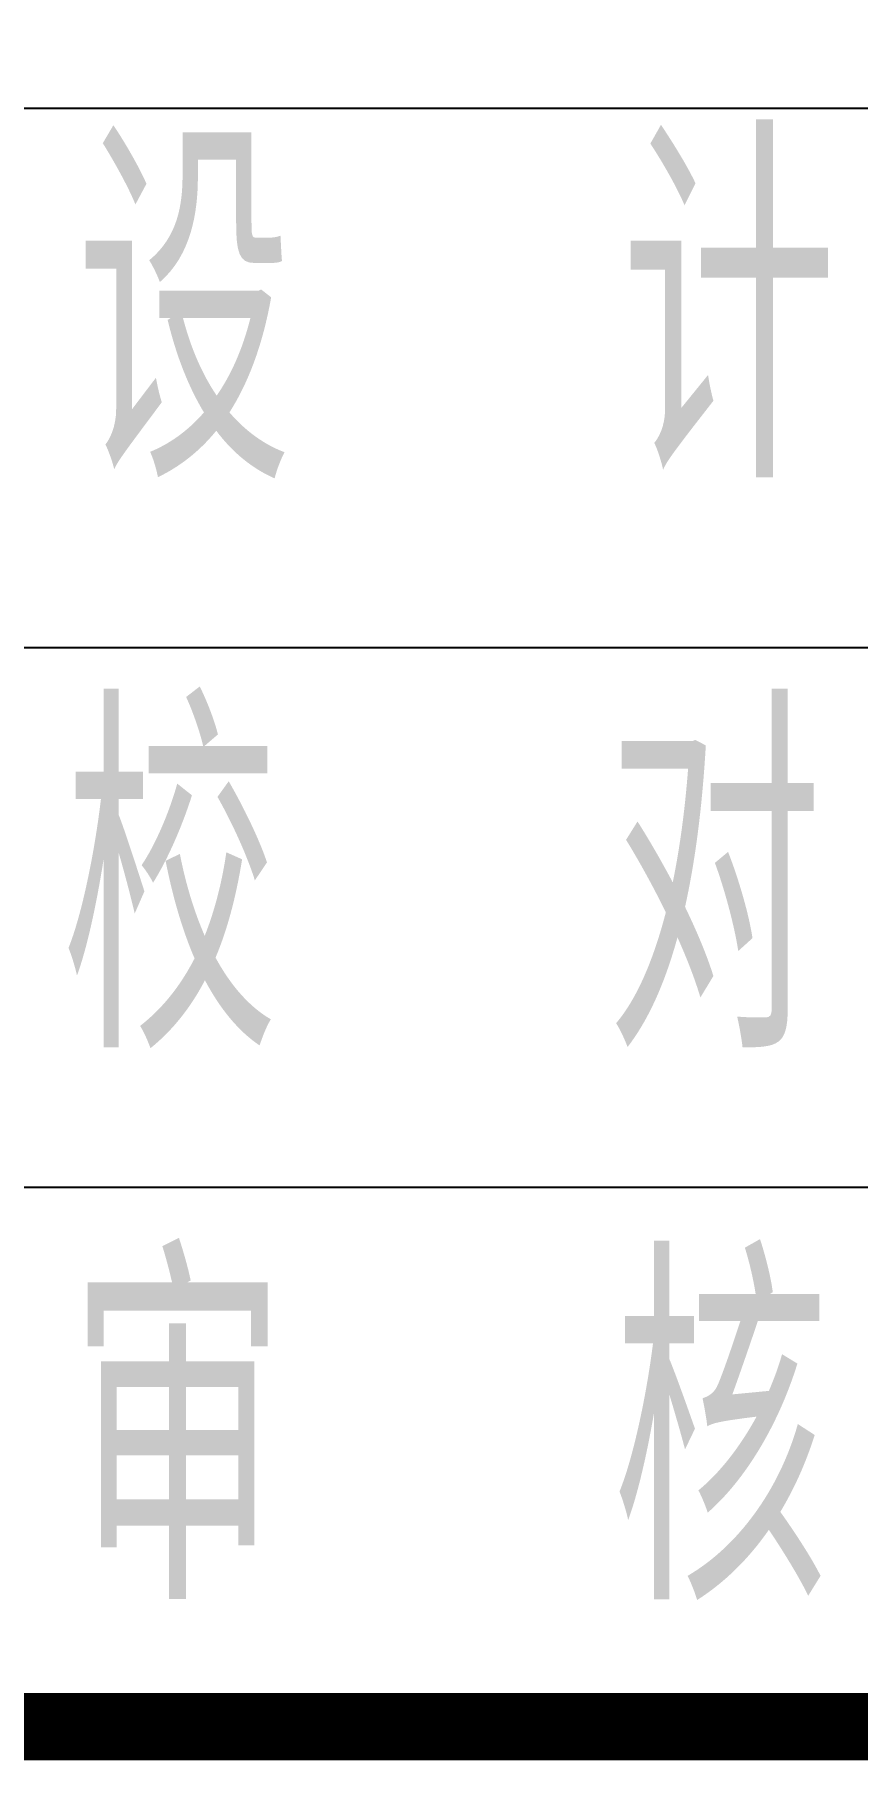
# Model space of a CAD drawing. Extents: x -165130 to 255370, y -346822 to 187778.
# Drawn here: x -97454 to -96232, y -286472 to -283912 of the extents above; entities that cross this region are included whole.
import ezdxf

# ---------------------------------------------------------------- set-up
doc = ezdxf.new("R2010")
doc.units = 0
doc.header["$MEASUREMENT"] = 0
doc.layers.get('0').update_dxf_attribs({"linetype": 'CONTINUOUS'})
for name, color, linetype in [('PUB_TEXT', 7, 'CONTINUOUS'), ('PUB_TITLE', 4, 'CONTINUOUS'), ('层0', 253, 'CONTINUOUS')]:
    doc.layers.add(name, color=color, linetype=linetype)
doc.styles.get("Standard").update_dxf_attribs({"font": 'TSSDENG', "height": 3, "bigfont": 'TSSDCHN'})

# ---------------------------------------------------------------- blocks, each defined once
blk = doc.blocks.new('qar5gesfd')
for p, q in [((-2968.1, 157224.2), (-23968.1, 157224.2)), ((-13468.1, 156424.2), (-23968.1, 156424.2)), ((-13468.1, 155624.2), (-23968.1, 155624.2))]:
    blk.add_line(p, q)
at = {"layer": 'PUB_TITLE', "const_width": 100}
blk.add_lwpolyline([(-83568.1, 154824.2), (-2968.1, 154824.2), (-2968.1, 212224.2), (-83568.1, 212224.2)], close=True, dxfattribs=at)
at = {"layer": 'PUB_TEXT', "width": 0.7}
for s, p in [('计', (-17522, 156677.5)), ('设', (-18329.7, 156677.5)), ('校', (-18351, 155831.2)), ('对', (-17543.3, 155831.2)), ('审', (-18339.8, 155012.7)), ('核', (-17534.4, 155012.7))]:
    blk.add_text(s, height=482.3, dxfattribs=at).set_placement(p)

msp = doc.modelspace()

# ---------------------------------------------------------------- block references
at = {"layer": '层0'}
msp.add_blockref('qar5gesfd', (-79061.762, -441245.973, -625.1), dxfattribs=at)

doc.saveas('drawing.dxf')
